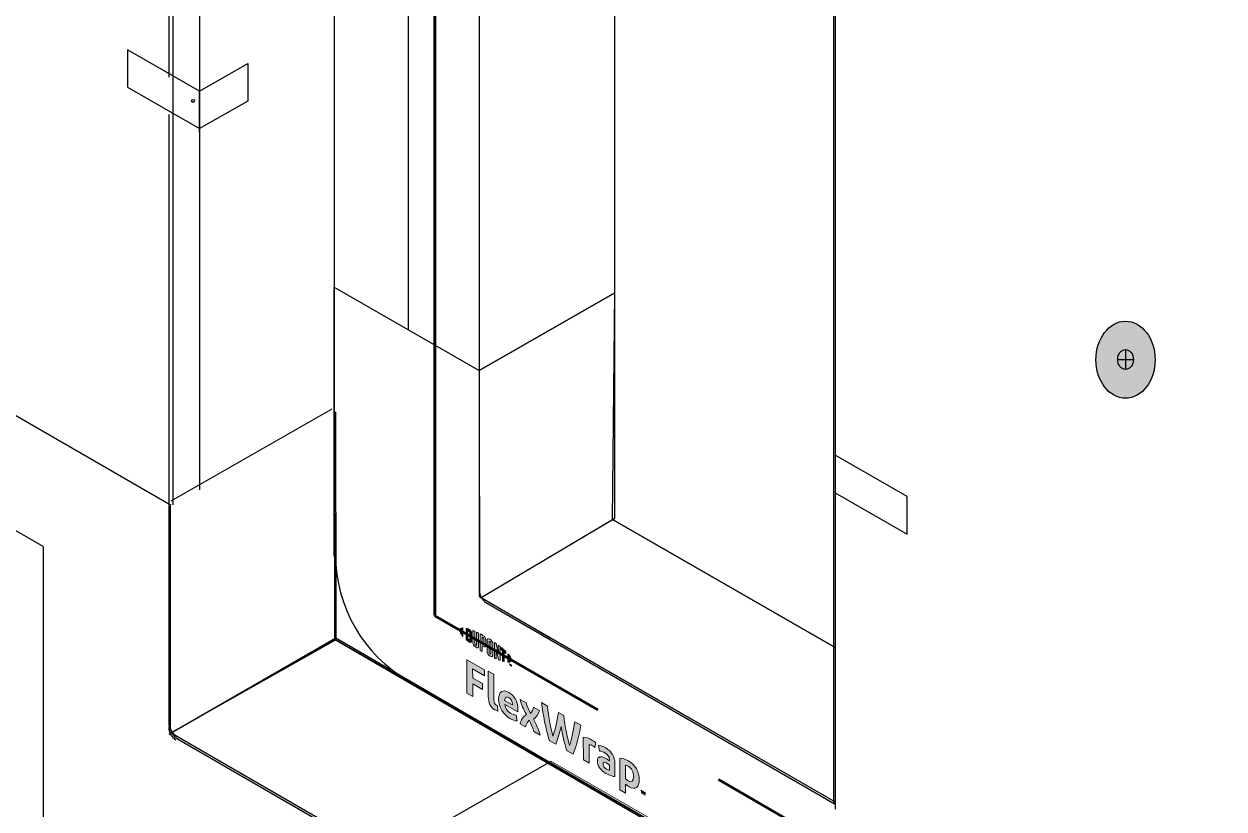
# Model space of a CAD drawing. Header units: inches. Extents: x -24 to 76, y -57 to 19.
# Drawn here: x 63.937 to 66.004, y -1.392 to -0.039 of the extents above; entities that cross this region are included whole.
import ezdxf

# ---------------------------------------------------------------- set-up
doc = ezdxf.new("R2010")
doc.units = ezdxf.units.IN
doc.header["$MEASUREMENT"] = 0
for name, color, linetype, lineweight in [('G-ANNO-TTLB', 7, 'Continuous', 0), ('TYVEK', 7, 'Continuous', 0), ('WALL SCRATCH', 7, 'Continuous', 0), ('X-REF - TRACED', 7, 'Continuous', 0)]:
    doc.layers.add(name, color=color, linetype=linetype, lineweight=lineweight)

# ---------------------------------------------------------------- blocks, each defined once
blk = doc.blocks.new('Block_101')
at = {"layer": 'WALL SCRATCH', "true_color": 0x003b71, "transparency": 33554687}
h = blk.add_hatch(color=156, dxfattribs=at)
h.dxf.hatch_style = 2
edge = h.paths.add_edge_path()
edge.add_ellipse((65.8345, -0.618), major_axis=(0, 0.0664), ratio=0.766948, start_angle=0, end_angle=360)
at = {"layer": 'WALL SCRATCH', "color": 18, "lineweight": 25, "true_color": 0x080808}
for p, q in [((65.821, -0.6176), (65.8481, -0.6176)), ((65.8345, -0.6004), (65.8345, -0.6347))]:
    blk.add_line(p, q, dxfattribs=at)
at = {"layer": 'WALL SCRATCH', "color": 8, "lineweight": 25, "true_color": 0x808080}
blk.add_lwpolyline([(65.8274, -0.5566)], dxfattribs=at)
at = {"layer": 'WALL SCRATCH', "color": 18, "lineweight": 25, "true_color": 0x000000}
blk.add_ellipse((65.8345, -0.618), major_axis=(0, 0.0664), ratio=0.766948, dxfattribs=at)
at = {"layer": 'WALL SCRATCH', "color": 18, "lineweight": 25, "true_color": 0x080808}
blk.add_ellipse((65.8345, -0.6176), major_axis=(0, 0.0171), ratio=0.788846, dxfattribs=at)
blk = doc.blocks.new('Block_100')
at = {"layer": 'WALL SCRATCH'}
blk.add_blockref('Block_101', (0, 0), dxfattribs=at)
blk = doc.blocks.new('Block_96')
at = {"layer": 'WALL SCRATCH'}
blk.add_blockref('Block_100', (0, 0), dxfattribs=at)
blk = doc.blocks.new('Block_180')
at = {"layer": 'TYVEK', "true_color": 0x003b71, "transparency": 33554687}
h = blk.add_hatch(color=156, dxfattribs=at)
h.dxf.hatch_style = 2
edge = h.paths.add_edge_path()
edge.add_spline(control_points=[(64.6999, -1.1925), (64.6999, -1.1925), (64.6997, -1.135), (64.6997, -1.135), (64.6997, -1.135), (64.7301, -1.1525), (64.7301, -1.1525), (64.7301, -1.1525), (64.7301, -1.1625), (64.7301, -1.1625), (64.7301, -1.1625), (64.7099, -1.1509), (64.7099, -1.1509), (64.7099, -1.1509), (64.71, -1.1665), (64.71, -1.1665), (64.71, -1.1665), (64.7269, -1.1762), (64.7269, -1.1762), (64.7269, -1.1762), (64.7269, -1.1863), (64.7269, -1.1863), (64.7269, -1.1863), (64.71, -1.1765), (64.71, -1.1765), (64.71, -1.1765), (64.71, -1.1984), (64.71, -1.1984), (64.71, -1.1984), (64.6999, -1.1925), (64.6999, -1.1925)], knot_values=[0, 0, 0, 0, 1, 1, 1, 2, 2, 2, 3, 3, 3, 4, 4, 4, 5, 5, 5, 6, 6, 6, 7, 7, 7, 8, 8, 8, 9, 9, 9, 10, 10, 10, 10], degree=3, periodic=0)
h = blk.add_hatch(color=156, dxfattribs=at)
h.dxf.hatch_style = 2
edge = h.paths.add_edge_path()
edge.add_spline(control_points=[(64.7467, -1.2043), (64.7467, -1.2087), (64.7477, -1.2116), (64.7506, -1.2133), (64.7513, -1.2137), (64.752, -1.214), (64.7526, -1.2142), (64.7526, -1.2142), (64.7534, -1.2236), (64.7534, -1.2236), (64.752, -1.2231), (64.7498, -1.2222), (64.7484, -1.2214), (64.7402, -1.2167), (64.7369, -1.2086), (64.7369, -1.1988), (64.7369, -1.1988), (64.7368, -1.1549), (64.7368, -1.1549), (64.7368, -1.1549), (64.7466, -1.1599), (64.7466, -1.1599), (64.7466, -1.1599), (64.7467, -1.2043), (64.7467, -1.2043)], knot_values=[0, 0, 0, 0, 1, 1, 1, 2, 2, 2, 3, 3, 3, 4, 4, 4, 5, 5, 5, 6, 6, 6, 7, 7, 7, 8, 8, 8, 8], degree=3, periodic=0)
h = blk.add_hatch(color=156, dxfattribs=at)
h.dxf.hatch_style = 2
edge = h.paths.add_edge_path()
edge.add_spline(control_points=[(64.7649, -1.205), (64.7649, -1.205), (64.7785, -1.2127), (64.7785, -1.2127), (64.7785, -1.2127), (64.7784, -1.2117), (64.7784, -1.2117), (64.7784, -1.2071), (64.7763, -1.2025), (64.7724, -1.2003), (64.7682, -1.1979), (64.7655, -1.1997), (64.7649, -1.205)], knot_values=[0, 0, 0, 0, 1, 1, 1, 2, 2, 2, 3, 3, 3, 4, 4, 4, 4], degree=3, periodic=0)
edge = h.paths.add_edge_path()
edge.add_spline(control_points=[(64.7866, -1.2405), (64.7834, -1.2404), (64.7788, -1.2388), (64.7741, -1.2361), (64.7626, -1.2296), (64.7548, -1.2167), (64.7547, -1.203), (64.7547, -1.19), (64.7619, -1.1852), (64.7724, -1.1913), (64.7817, -1.1966), (64.7878, -1.2078), (64.7879, -1.2188), (64.7879, -1.2212), (64.7877, -1.2233), (64.7876, -1.2249), (64.7876, -1.2249), (64.7651, -1.2119), (64.7651, -1.2119), (64.766, -1.219), (64.7694, -1.2239), (64.7751, -1.2272), (64.7786, -1.2292), (64.7819, -1.2302), (64.785, -1.2305), (64.785, -1.2305), (64.7866, -1.2405), (64.7866, -1.2405)], knot_values=[0, 0, 0, 0, 1, 1, 1, 2, 2, 2, 3, 3, 3, 4, 4, 4, 5, 5, 5, 6, 6, 6, 7, 7, 7, 8, 8, 8, 9, 9, 9, 9], degree=3, periodic=0)
h = blk.add_hatch(color=156, dxfattribs=at)
h.dxf.hatch_style = 2
edge = h.paths.add_edge_path()
edge.add_spline(control_points=[(64.8024, -1.2294), (64.7976, -1.2206), (64.7938, -1.2128), (64.7916, -1.2033), (64.7916, -1.2033), (64.8022, -1.2094), (64.8022, -1.2094), (64.8031, -1.2136), (64.8063, -1.221), (64.8094, -1.2275), (64.8121, -1.2245), (64.8143, -1.2209), (64.8148, -1.2166), (64.8148, -1.2166), (64.8248, -1.2223), (64.8248, -1.2223), (64.823, -1.2298), (64.8198, -1.234), (64.8145, -1.2373), (64.8197, -1.2469), (64.8232, -1.2546), (64.8261, -1.265), (64.8261, -1.265), (64.8155, -1.2589), (64.8155, -1.2589), (64.814, -1.2535), (64.8104, -1.2453), (64.8074, -1.239), (64.8047, -1.242), (64.8022, -1.2454), (64.8012, -1.2507), (64.8012, -1.2507), (64.7916, -1.2452), (64.7916, -1.2452), (64.7934, -1.2377), (64.7967, -1.2331), (64.8024, -1.2294)], knot_values=[0, 0, 0, 0, 1, 1, 1, 2, 2, 2, 3, 3, 3, 4, 4, 4, 5, 5, 5, 6, 6, 6, 7, 7, 7, 8, 8, 8, 9, 9, 9, 10, 10, 10, 11, 11, 11, 12, 12, 12, 12], degree=3, periodic=0)
h = blk.add_hatch(color=156, dxfattribs=at)
h.dxf.hatch_style = 2
edge = h.paths.add_edge_path()
edge.add_spline(control_points=[(64.8858, -1.2418), (64.8858, -1.2418), (64.8962, -1.2478), (64.8962, -1.2478), (64.8935, -1.2654), (64.8888, -1.2853), (64.8828, -1.2976), (64.8828, -1.2976), (64.8716, -1.2912), (64.8716, -1.2912), (64.8681, -1.2789), (64.865, -1.265), (64.8623, -1.25), (64.8596, -1.2619), (64.8566, -1.2723), (64.853, -1.2805), (64.853, -1.2805), (64.8419, -1.2741), (64.8419, -1.2741), (64.8361, -1.255), (64.831, -1.2295), (64.8283, -1.2089), (64.8283, -1.2089), (64.8387, -1.2148), (64.8387, -1.2148), (64.8409, -1.2334), (64.8449, -1.2552), (64.8479, -1.2665), (64.8509, -1.2586), (64.8557, -1.2424), (64.8577, -1.2257), (64.8577, -1.2257), (64.8668, -1.231), (64.8668, -1.231), (64.869, -1.2501), (64.8737, -1.2716), (64.8768, -1.2831), (64.8796, -1.2751), (64.8837, -1.2579), (64.8858, -1.2418)], knot_values=[0, 0, 0, 0, 1, 1, 1, 2, 2, 2, 3, 3, 3, 4, 4, 4, 5, 5, 5, 6, 6, 6, 7, 7, 7, 8, 8, 8, 9, 9, 9, 10, 10, 10, 11, 11, 11, 12, 12, 12, 13, 13, 13, 13], degree=3, periodic=0)
h = blk.add_hatch(color=156, dxfattribs=at)
h.dxf.hatch_style = 2
edge = h.paths.add_edge_path()
edge.add_spline(control_points=[(64.9155, -1.2734), (64.9181, -1.2749), (64.9205, -1.2766), (64.9219, -1.2779), (64.9219, -1.2779), (64.9205, -1.2863), (64.9205, -1.2863), (64.9193, -1.2851), (64.9178, -1.2841), (64.9163, -1.2833), (64.9137, -1.2817), (64.9119, -1.2813), (64.9104, -1.2813), (64.9104, -1.2813), (64.9105, -1.3135), (64.9105, -1.3135), (64.9105, -1.3135), (64.9006, -1.3078), (64.9006, -1.3078), (64.9006, -1.3078), (64.9005, -1.2685), (64.9005, -1.2685), (64.9044, -1.2684), (64.9104, -1.2705), (64.9155, -1.2734)], knot_values=[0, 0, 0, 0, 1, 1, 1, 2, 2, 2, 3, 3, 3, 4, 4, 4, 5, 5, 5, 6, 6, 6, 7, 7, 7, 8, 8, 8, 8], degree=3, periodic=0)
h = blk.add_hatch(color=156, dxfattribs=at)
h.dxf.hatch_style = 2
edge = h.paths.add_edge_path()
edge.add_spline(control_points=[(64.9454, -1.3252), (64.9454, -1.3252), (64.9454, -1.3165), (64.9454, -1.3165), (64.9438, -1.3151), (64.9421, -1.3139), (64.9404, -1.3129), (64.9371, -1.311), (64.9345, -1.311), (64.9345, -1.3149), (64.9345, -1.3183), (64.9367, -1.3214), (64.9405, -1.3235), (64.9426, -1.3248), (64.9444, -1.3253), (64.9454, -1.3252)], knot_values=[0, 0, 0, 0, 1, 1, 1, 2, 2, 2, 3, 3, 3, 4, 4, 4, 5, 5, 5, 5], degree=3, periodic=0)
edge = h.paths.add_edge_path()
edge.add_spline(control_points=[(64.9395, -1.3311), (64.9297, -1.3255), (64.9248, -1.3172), (64.9248, -1.3098), (64.9247, -1.3016), (64.9305, -1.3002), (64.9391, -1.305), (64.9411, -1.3062), (64.9436, -1.308), (64.9454, -1.3093), (64.9454, -1.3093), (64.9454, -1.3073), (64.9454, -1.3073), (64.9454, -1.3023), (64.9429, -1.2985), (64.9381, -1.2958), (64.935, -1.294), (64.9316, -1.2926), (64.9287, -1.2923), (64.9287, -1.2923), (64.9269, -1.2824), (64.9269, -1.2824), (64.93, -1.2827), (64.9349, -1.2846), (64.9392, -1.2871), (64.9497, -1.2931), (64.9549, -1.3025), (64.9549, -1.3136), (64.9549, -1.3136), (64.955, -1.3364), (64.955, -1.3364), (64.9521, -1.3364), (64.9466, -1.3352), (64.9395, -1.3311)], knot_values=[0, 0, 0, 0, 1, 1, 1, 2, 2, 2, 3, 3, 3, 4, 4, 4, 5, 5, 5, 6, 6, 6, 7, 7, 7, 8, 8, 8, 9, 9, 9, 10, 10, 10, 11, 11, 11, 11], degree=3, periodic=0)
h = blk.add_hatch(color=156, dxfattribs=at)
h.dxf.hatch_style = 2
edge = h.paths.add_edge_path()
edge.add_spline(control_points=[(64.9779, -1.3438), (64.9841, -1.3474), (64.987, -1.3446), (64.987, -1.3362), (64.987, -1.3288), (64.9843, -1.3223), (64.9778, -1.3186), (64.976, -1.3175), (64.9747, -1.3172), (64.9732, -1.317), (64.9732, -1.317), (64.9733, -1.34), (64.9733, -1.34), (64.9746, -1.3414), (64.9758, -1.3426), (64.9779, -1.3438)], knot_values=[0, 0, 0, 0, 1, 1, 1, 2, 2, 2, 3, 3, 3, 4, 4, 4, 5, 5, 5, 5], degree=3, periodic=0)
edge = h.paths.add_edge_path()
edge.add_spline(control_points=[(64.9793, -1.3538), (64.9768, -1.3524), (64.9751, -1.3511), (64.9733, -1.3493), (64.9733, -1.3493), (64.9734, -1.3649), (64.9734, -1.3649), (64.9734, -1.3649), (64.9636, -1.3593), (64.9636, -1.3593), (64.9636, -1.3593), (64.9635, -1.3045), (64.9635, -1.3045), (64.9675, -1.3047), (64.9732, -1.3066), (64.9783, -1.3095), (64.99, -1.3162), (64.997, -1.3284), (64.997, -1.3416), (64.997, -1.355), (64.9904, -1.3602), (64.9793, -1.3538)], knot_values=[0, 0, 0, 0, 1, 1, 1, 2, 2, 2, 3, 3, 3, 4, 4, 4, 5, 5, 5, 6, 6, 6, 7, 7, 7, 7], degree=3, periodic=0)
h = blk.add_hatch(color=156, dxfattribs=at)
h.dxf.hatch_style = 2
edge = h.paths.add_edge_path()
edge.add_spline(control_points=[(65.004, -1.3622), (65.0044, -1.3634), (65.0048, -1.3643), (65.0052, -1.3653), (65.0056, -1.3648), (65.0059, -1.3643), (65.0063, -1.3635), (65.0063, -1.3635), (65.0073, -1.3641), (65.0073, -1.3641), (65.0073, -1.3641), (65.0073, -1.3683), (65.0073, -1.3683), (65.0073, -1.3683), (65.0064, -1.3678), (65.0064, -1.3678), (65.0064, -1.3678), (65.0064, -1.3658), (65.0064, -1.3658), (65.0064, -1.3658), (65.0064, -1.3652), (65.0064, -1.3652), (65.0061, -1.3657), (65.0058, -1.3661), (65.0055, -1.3665), (65.0055, -1.3665), (65.0048, -1.3661), (65.0048, -1.3661), (65.0045, -1.3654), (65.0042, -1.3645), (65.0039, -1.3637), (65.0039, -1.3637), (65.0039, -1.3644), (65.0039, -1.3644), (65.0039, -1.3644), (65.0039, -1.3664), (65.0039, -1.3664), (65.0039, -1.3664), (65.003, -1.3659), (65.003, -1.3659), (65.003, -1.3659), (65.003, -1.3616), (65.003, -1.3616), (65.003, -1.3616), (65.004, -1.3622), (65.004, -1.3622)], knot_values=[0, 0, 0, 0, 1, 1, 1, 2, 2, 2, 3, 3, 3, 4, 4, 4, 5, 5, 5, 6, 6, 6, 7, 7, 7, 8, 8, 8, 9, 9, 9, 10, 10, 10, 11, 11, 11, 12, 12, 12, 13, 13, 13, 14, 14, 14, 15, 15, 15, 15], degree=3, periodic=0)
edge = h.paths.add_edge_path()
edge.add_spline(control_points=[(65.0006, -1.3612), (65.0006, -1.3612), (64.9996, -1.3606), (64.9996, -1.3606), (64.9996, -1.3606), (64.9996, -1.3597), (64.9996, -1.3597), (64.9996, -1.3597), (65.0026, -1.3614), (65.0026, -1.3614), (65.0026, -1.3614), (65.0026, -1.3623), (65.0026, -1.3623), (65.0026, -1.3623), (65.0016, -1.3617), (65.0016, -1.3617), (65.0016, -1.3617), (65.0016, -1.3651), (65.0016, -1.3651), (65.0016, -1.3651), (65.0006, -1.3645), (65.0006, -1.3645), (65.0006, -1.3645), (65.0006, -1.3612), (65.0006, -1.3612)], knot_values=[0, 0, 0, 0, 1, 1, 1, 2, 2, 2, 3, 3, 3, 4, 4, 4, 5, 5, 5, 6, 6, 6, 7, 7, 7, 8, 8, 8, 8], degree=3, periodic=0)
at = {"layer": 'TYVEK'}
for points, knots in [([(64.6999, -1.1925), (64.6999, -1.1925), (64.6997, -1.135), (64.6997, -1.135), (64.6997, -1.135), (64.7301, -1.1525), (64.7301, -1.1525), (64.7301, -1.1525), (64.7301, -1.1625), (64.7301, -1.1625), (64.7301, -1.1625), (64.7099, -1.1509), (64.7099, -1.1509), (64.7099, -1.1509), (64.71, -1.1665), (64.71, -1.1665), (64.71, -1.1665), (64.7269, -1.1762), (64.7269, -1.1762), (64.7269, -1.1762), (64.7269, -1.1863), (64.7269, -1.1863), (64.7269, -1.1863), (64.71, -1.1765), (64.71, -1.1765), (64.71, -1.1765), (64.71, -1.1984), (64.71, -1.1984), (64.71, -1.1984), (64.6999, -1.1925), (64.6999, -1.1925)], [0, 0, 0, 0, 1, 1, 1, 2, 2, 2, 3, 3, 3, 4, 4, 4, 5, 5, 5, 6, 6, 6, 7, 7, 7, 8, 8, 8, 9, 9, 9, 10, 10, 10, 10]), ([(64.7467, -1.2043), (64.7467, -1.2087), (64.7477, -1.2116), (64.7506, -1.2133), (64.7513, -1.2137), (64.752, -1.214), (64.7526, -1.2142), (64.7526, -1.2142), (64.7534, -1.2236), (64.7534, -1.2236), (64.752, -1.2231), (64.7498, -1.2222), (64.7484, -1.2214), (64.7402, -1.2167), (64.7369, -1.2086), (64.7369, -1.1988), (64.7369, -1.1988), (64.7368, -1.1549), (64.7368, -1.1549), (64.7368, -1.1549), (64.7466, -1.1599), (64.7466, -1.1599), (64.7466, -1.1599), (64.7467, -1.2043), (64.7467, -1.2043)], [0, 0, 0, 0, 1, 1, 1, 2, 2, 2, 3, 3, 3, 4, 4, 4, 5, 5, 5, 6, 6, 6, 7, 7, 7, 8, 8, 8, 8]), ([(64.7866, -1.2405), (64.7834, -1.2404), (64.7788, -1.2388), (64.7741, -1.2361), (64.7626, -1.2296), (64.7548, -1.2167), (64.7547, -1.203), (64.7547, -1.19), (64.7619, -1.1852), (64.7724, -1.1913), (64.7817, -1.1966), (64.7878, -1.2078), (64.7879, -1.2188), (64.7879, -1.2212), (64.7877, -1.2233), (64.7876, -1.2249), (64.7876, -1.2249), (64.7651, -1.2119), (64.7651, -1.2119), (64.766, -1.219), (64.7694, -1.2239), (64.7751, -1.2272), (64.7786, -1.2292), (64.7819, -1.2302), (64.785, -1.2305), (64.785, -1.2305), (64.7866, -1.2405), (64.7866, -1.2405)], [0, 0, 0, 0, 1, 1, 1, 2, 2, 2, 3, 3, 3, 4, 4, 4, 5, 5, 5, 6, 6, 6, 7, 7, 7, 8, 8, 8, 9, 9, 9, 9]), ([(64.7649, -1.205), (64.7649, -1.205), (64.7785, -1.2127), (64.7785, -1.2127), (64.7785, -1.2127), (64.7784, -1.2117), (64.7784, -1.2117), (64.7784, -1.2071), (64.7763, -1.2025), (64.7724, -1.2003), (64.7682, -1.1979), (64.7655, -1.1997), (64.7649, -1.205)], [0, 0, 0, 0, 1, 1, 1, 2, 2, 2, 3, 3, 3, 4, 4, 4, 4]), ([(64.8024, -1.2294), (64.7976, -1.2206), (64.7938, -1.2128), (64.7916, -1.2033), (64.7916, -1.2033), (64.8022, -1.2094), (64.8022, -1.2094), (64.8031, -1.2136), (64.8063, -1.221), (64.8094, -1.2275), (64.8121, -1.2245), (64.8143, -1.2209), (64.8148, -1.2166), (64.8148, -1.2166), (64.8248, -1.2223), (64.8248, -1.2223), (64.823, -1.2298), (64.8198, -1.234), (64.8145, -1.2373), (64.8197, -1.2469), (64.8232, -1.2546), (64.8261, -1.265), (64.8261, -1.265), (64.8155, -1.2589), (64.8155, -1.2589), (64.814, -1.2535), (64.8104, -1.2453), (64.8074, -1.239), (64.8047, -1.242), (64.8022, -1.2454), (64.8012, -1.2507), (64.8012, -1.2507), (64.7916, -1.2452), (64.7916, -1.2452), (64.7934, -1.2377), (64.7967, -1.2331), (64.8024, -1.2294)], [0, 0, 0, 0, 1, 1, 1, 2, 2, 2, 3, 3, 3, 4, 4, 4, 5, 5, 5, 6, 6, 6, 7, 7, 7, 8, 8, 8, 9, 9, 9, 10, 10, 10, 11, 11, 11, 12, 12, 12, 12]), ([(64.8858, -1.2418), (64.8858, -1.2418), (64.8962, -1.2478), (64.8962, -1.2478), (64.8935, -1.2654), (64.8888, -1.2853), (64.8828, -1.2976), (64.8828, -1.2976), (64.8716, -1.2912), (64.8716, -1.2912), (64.8681, -1.2789), (64.865, -1.265), (64.8623, -1.25), (64.8596, -1.2619), (64.8566, -1.2723), (64.853, -1.2805), (64.853, -1.2805), (64.8419, -1.2741), (64.8419, -1.2741), (64.8361, -1.255), (64.831, -1.2295), (64.8283, -1.2089), (64.8283, -1.2089), (64.8387, -1.2148), (64.8387, -1.2148), (64.8409, -1.2334), (64.8449, -1.2552), (64.8479, -1.2665), (64.8509, -1.2586), (64.8557, -1.2424), (64.8577, -1.2257), (64.8577, -1.2257), (64.8668, -1.231), (64.8668, -1.231), (64.869, -1.2501), (64.8737, -1.2716), (64.8768, -1.2831), (64.8796, -1.2751), (64.8837, -1.2579), (64.8858, -1.2418)], [0, 0, 0, 0, 1, 1, 1, 2, 2, 2, 3, 3, 3, 4, 4, 4, 5, 5, 5, 6, 6, 6, 7, 7, 7, 8, 8, 8, 9, 9, 9, 10, 10, 10, 11, 11, 11, 12, 12, 12, 13, 13, 13, 13]), ([(64.9155, -1.2734), (64.9181, -1.2749), (64.9205, -1.2766), (64.9219, -1.2779), (64.9219, -1.2779), (64.9205, -1.2863), (64.9205, -1.2863), (64.9193, -1.2851), (64.9178, -1.2841), (64.9163, -1.2833), (64.9137, -1.2817), (64.9119, -1.2813), (64.9104, -1.2813), (64.9104, -1.2813), (64.9105, -1.3135), (64.9105, -1.3135), (64.9105, -1.3135), (64.9006, -1.3078), (64.9006, -1.3078), (64.9006, -1.3078), (64.9005, -1.2685), (64.9005, -1.2685), (64.9044, -1.2684), (64.9104, -1.2705), (64.9155, -1.2734)], [0, 0, 0, 0, 1, 1, 1, 2, 2, 2, 3, 3, 3, 4, 4, 4, 5, 5, 5, 6, 6, 6, 7, 7, 7, 8, 8, 8, 8]), ([(64.9395, -1.3311), (64.9297, -1.3255), (64.9248, -1.3172), (64.9248, -1.3098), (64.9247, -1.3016), (64.9305, -1.3002), (64.9391, -1.305), (64.9411, -1.3062), (64.9436, -1.308), (64.9454, -1.3093), (64.9454, -1.3093), (64.9454, -1.3073), (64.9454, -1.3073), (64.9454, -1.3023), (64.9429, -1.2985), (64.9381, -1.2958), (64.935, -1.294), (64.9316, -1.2926), (64.9287, -1.2923), (64.9287, -1.2923), (64.9269, -1.2824), (64.9269, -1.2824), (64.93, -1.2827), (64.9349, -1.2846), (64.9392, -1.2871), (64.9497, -1.2931), (64.9549, -1.3025), (64.9549, -1.3136), (64.9549, -1.3136), (64.955, -1.3364), (64.955, -1.3364), (64.9521, -1.3364), (64.9466, -1.3352), (64.9395, -1.3311)], [0, 0, 0, 0, 1, 1, 1, 2, 2, 2, 3, 3, 3, 4, 4, 4, 5, 5, 5, 6, 6, 6, 7, 7, 7, 8, 8, 8, 9, 9, 9, 10, 10, 10, 11, 11, 11, 11]), ([(64.9454, -1.3252), (64.9454, -1.3252), (64.9454, -1.3165), (64.9454, -1.3165), (64.9438, -1.3151), (64.9421, -1.3139), (64.9404, -1.3129), (64.9371, -1.311), (64.9345, -1.311), (64.9345, -1.3149), (64.9345, -1.3183), (64.9367, -1.3214), (64.9405, -1.3235), (64.9426, -1.3248), (64.9444, -1.3253), (64.9454, -1.3252)], [0, 0, 0, 0, 1, 1, 1, 2, 2, 2, 3, 3, 3, 4, 4, 4, 5, 5, 5, 5]), ([(64.9793, -1.3538), (64.9768, -1.3524), (64.9751, -1.3511), (64.9733, -1.3493), (64.9733, -1.3493), (64.9734, -1.3649), (64.9734, -1.3649), (64.9734, -1.3649), (64.9636, -1.3593), (64.9636, -1.3593), (64.9636, -1.3593), (64.9635, -1.3045), (64.9635, -1.3045), (64.9675, -1.3047), (64.9732, -1.3066), (64.9783, -1.3095), (64.99, -1.3162), (64.997, -1.3284), (64.997, -1.3416), (64.997, -1.355), (64.9904, -1.3602), (64.9793, -1.3538)], [0, 0, 0, 0, 1, 1, 1, 2, 2, 2, 3, 3, 3, 4, 4, 4, 5, 5, 5, 6, 6, 6, 7, 7, 7, 7]), ([(64.9779, -1.3438), (64.9841, -1.3474), (64.987, -1.3446), (64.987, -1.3362), (64.987, -1.3288), (64.9843, -1.3223), (64.9778, -1.3186), (64.976, -1.3175), (64.9747, -1.3172), (64.9732, -1.317), (64.9732, -1.317), (64.9733, -1.34), (64.9733, -1.34), (64.9746, -1.3414), (64.9758, -1.3426), (64.9779, -1.3438)], [0, 0, 0, 0, 1, 1, 1, 2, 2, 2, 3, 3, 3, 4, 4, 4, 5, 5, 5, 5]), ([(65.0006, -1.3612), (65.0006, -1.3612), (64.9996, -1.3606), (64.9996, -1.3606), (64.9996, -1.3606), (64.9996, -1.3597), (64.9996, -1.3597), (64.9996, -1.3597), (65.0026, -1.3614), (65.0026, -1.3614), (65.0026, -1.3614), (65.0026, -1.3623), (65.0026, -1.3623), (65.0026, -1.3623), (65.0016, -1.3617), (65.0016, -1.3617), (65.0016, -1.3617), (65.0016, -1.3651), (65.0016, -1.3651), (65.0016, -1.3651), (65.0006, -1.3645), (65.0006, -1.3645), (65.0006, -1.3645), (65.0006, -1.3612), (65.0006, -1.3612)], [0, 0, 0, 0, 1, 1, 1, 2, 2, 2, 3, 3, 3, 4, 4, 4, 5, 5, 5, 6, 6, 6, 7, 7, 7, 8, 8, 8, 8]), ([(65.004, -1.3622), (65.0044, -1.3634), (65.0048, -1.3643), (65.0052, -1.3653), (65.0056, -1.3648), (65.0059, -1.3643), (65.0063, -1.3635), (65.0063, -1.3635), (65.0073, -1.3641), (65.0073, -1.3641), (65.0073, -1.3641), (65.0073, -1.3683), (65.0073, -1.3683), (65.0073, -1.3683), (65.0064, -1.3678), (65.0064, -1.3678), (65.0064, -1.3678), (65.0064, -1.3658), (65.0064, -1.3658), (65.0064, -1.3658), (65.0064, -1.3652), (65.0064, -1.3652), (65.0061, -1.3657), (65.0058, -1.3661), (65.0055, -1.3665), (65.0055, -1.3665), (65.0048, -1.3661), (65.0048, -1.3661), (65.0045, -1.3654), (65.0042, -1.3645), (65.0039, -1.3637), (65.0039, -1.3637), (65.0039, -1.3644), (65.0039, -1.3644), (65.0039, -1.3644), (65.0039, -1.3664), (65.0039, -1.3664), (65.0039, -1.3664), (65.003, -1.3659), (65.003, -1.3659), (65.003, -1.3659), (65.003, -1.3616), (65.003, -1.3616), (65.003, -1.3616), (65.004, -1.3622), (65.004, -1.3622)], [0, 0, 0, 0, 1, 1, 1, 2, 2, 2, 3, 3, 3, 4, 4, 4, 5, 5, 5, 6, 6, 6, 7, 7, 7, 8, 8, 8, 9, 9, 9, 10, 10, 10, 11, 11, 11, 12, 12, 12, 13, 13, 13, 14, 14, 14, 15, 15, 15, 15])]:
    blk.add_open_spline(points, degree=3, knots=knots, dxfattribs=at)
blk = doc.blocks.new('Block_181')
at = {"layer": 'TYVEK', "true_color": 0x003b71, "transparency": 33554687}
h = blk.add_hatch(color=156, dxfattribs=at)
h.dxf.hatch_style = 2
edge = h.paths.add_edge_path()
edge.add_spline(control_points=[(64.6872, -1.0839), (64.6872, -1.0866), (64.6894, -1.0903), (64.6933, -1.0947), (64.6933, -1.0947), (64.6933, -1.0803), (64.6933, -1.0803), (64.6894, -1.0801), (64.6872, -1.0813), (64.6872, -1.0839)], knot_values=[0, 0, 0, 0, 1, 1, 1, 2, 2, 2, 3, 3, 3, 3], degree=3, periodic=0)
h = blk.add_hatch(color=156, dxfattribs=at)
h.dxf.hatch_style = 2
edge = h.paths.add_edge_path()
edge.add_spline(control_points=[(64.705, -1.1), (64.705, -1.1012), (64.7044, -1.1012), (64.7037, -1.1008), (64.7032, -1.1005), (64.7023, -1.0998), (64.7017, -1.0992), (64.7017, -1.0992), (64.7016, -1.0854), (64.7016, -1.0854), (64.7023, -1.0856), (64.7031, -1.0858), (64.7037, -1.0861), (64.7044, -1.0865), (64.7049, -1.0872), (64.7049, -1.0883), (64.7049, -1.0883), (64.705, -1.1), (64.705, -1.1)], knot_values=[0, 0, 0, 0, 1, 1, 1, 2, 2, 2, 3, 3, 3, 4, 4, 4, 5, 5, 5, 6, 6, 6, 6], degree=3, periodic=0)
edge = h.paths.add_edge_path()
edge.add_spline(control_points=[(64.7041, -1.0828), (64.703, -1.0822), (64.7015, -1.0816), (64.6986, -1.081), (64.6986, -1.081), (64.6987, -1.1001), (64.6987, -1.1001), (64.7012, -1.1024), (64.7031, -1.104), (64.7042, -1.1047), (64.7067, -1.1061), (64.7081, -1.1051), (64.7081, -1.1023), (64.7081, -1.1023), (64.708, -1.0896), (64.708, -1.0896), (64.708, -1.0868), (64.7066, -1.0842), (64.7041, -1.0828)], knot_values=[0, 0, 0, 0, 1, 1, 1, 2, 2, 2, 3, 3, 3, 4, 4, 4, 5, 5, 5, 6, 6, 6, 6], degree=3, periodic=0)
h = blk.add_hatch(color=156, dxfattribs=at)
h.dxf.hatch_style = 2
edge = h.paths.add_edge_path()
edge.add_spline(control_points=[(64.7168, -1.1091), (64.7168, -1.1102), (64.7165, -1.1107), (64.7153, -1.1098), (64.7141, -1.109), (64.7138, -1.1082), (64.7138, -1.1069), (64.7138, -1.1069), (64.7137, -1.0861), (64.7137, -1.0861), (64.7129, -1.0857), (64.7112, -1.085), (64.7104, -1.0847), (64.7104, -1.0847), (64.7105, -1.1058), (64.7105, -1.1058), (64.7105, -1.1091), (64.7119, -1.1113), (64.7153, -1.1136), (64.7183, -1.1158), (64.7202, -1.1151), (64.7202, -1.1114), (64.7202, -1.1114), (64.7201, -1.0891), (64.7201, -1.0891), (64.7195, -1.0888), (64.7174, -1.0878), (64.7167, -1.0875), (64.7167, -1.0875), (64.7168, -1.1091), (64.7168, -1.1091)], knot_values=[0, 0, 0, 0, 1, 1, 1, 2, 2, 2, 3, 3, 3, 4, 4, 4, 5, 5, 5, 6, 6, 6, 7, 7, 7, 8, 8, 8, 9, 9, 9, 10, 10, 10, 10], degree=3, periodic=0)
h = blk.add_hatch(color=156, dxfattribs=at)
h.dxf.hatch_style = 2
edge = h.paths.add_edge_path()
edge.add_spline(control_points=[(64.7292, -1.1071), (64.7292, -1.1083), (64.7289, -1.1087), (64.7275, -1.1079), (64.7275, -1.1079), (64.7263, -1.1072), (64.7263, -1.1072), (64.7263, -1.1072), (64.7262, -1.0961), (64.7262, -1.0961), (64.7268, -1.0964), (64.7271, -1.0966), (64.7274, -1.0967), (64.7289, -1.0976), (64.7292, -1.0984), (64.7292, -1.0997), (64.7292, -1.0997), (64.7292, -1.1071), (64.7292, -1.1071)], knot_values=[0, 0, 0, 0, 1, 1, 1, 2, 2, 2, 3, 3, 3, 4, 4, 4, 5, 5, 5, 6, 6, 6, 6], degree=3, periodic=0)
edge = h.paths.add_edge_path()
edge.add_spline(control_points=[(64.7276, -1.093), (64.727, -1.0926), (64.7248, -1.0915), (64.7228, -1.0904), (64.7228, -1.0904), (64.7229, -1.1185), (64.7229, -1.1185), (64.7236, -1.1189), (64.7253, -1.12), (64.7263, -1.1206), (64.7263, -1.1206), (64.7263, -1.1111), (64.7263, -1.1111), (64.7263, -1.1111), (64.7276, -1.1119), (64.7276, -1.1119), (64.7312, -1.1139), (64.7327, -1.1129), (64.7327, -1.1093), (64.7327, -1.1093), (64.7326, -1.1011), (64.7326, -1.1011), (64.7326, -1.0976), (64.731, -1.0949), (64.7276, -1.093)], knot_values=[0, 0, 0, 0, 1, 1, 1, 2, 2, 2, 3, 3, 3, 4, 4, 4, 5, 5, 5, 6, 6, 6, 7, 7, 7, 8, 8, 8, 8], degree=3, periodic=0)
h = blk.add_hatch(color=156, dxfattribs=at)
h.dxf.hatch_style = 2
edge = h.paths.add_edge_path()
edge.add_spline(control_points=[(64.7414, -1.1239), (64.7414, -1.125), (64.7411, -1.1254), (64.7399, -1.1247), (64.7387, -1.124), (64.7383, -1.1232), (64.7383, -1.1221), (64.7383, -1.1221), (64.7383, -1.1046), (64.7383, -1.1046), (64.7383, -1.1035), (64.7386, -1.103), (64.7399, -1.1038), (64.7411, -1.1045), (64.7414, -1.1053), (64.7414, -1.1064), (64.7414, -1.1064), (64.7414, -1.1239), (64.7414, -1.1239)], knot_values=[0, 0, 0, 0, 1, 1, 1, 2, 2, 2, 3, 3, 3, 4, 4, 4, 5, 5, 5, 6, 6, 6, 6], degree=3, periodic=0)
edge = h.paths.add_edge_path()
edge.add_spline(control_points=[(64.7399, -1.0998), (64.7367, -1.0979), (64.7348, -1.0984), (64.7348, -1.1021), (64.7348, -1.1021), (64.7349, -1.1204), (64.7349, -1.1204), (64.7349, -1.1243), (64.7366, -1.1269), (64.7399, -1.1286), (64.7432, -1.1304), (64.7449, -1.1299), (64.7449, -1.1258), (64.7449, -1.1258), (64.7448, -1.1083), (64.7448, -1.1083), (64.7448, -1.1043), (64.7433, -1.102), (64.7399, -1.0998)], knot_values=[0, 0, 0, 0, 1, 1, 1, 2, 2, 2, 3, 3, 3, 4, 4, 4, 5, 5, 5, 6, 6, 6, 6], degree=3, periodic=0)
h = blk.add_hatch(color=156, dxfattribs=at)
h.dxf.hatch_style = 2
edge = h.paths.add_edge_path()
edge.add_spline(control_points=[(64.7543, -1.1238), (64.7543, -1.1238), (64.7505, -1.1073), (64.7505, -1.1073), (64.7495, -1.1066), (64.7482, -1.1057), (64.7473, -1.1051), (64.7473, -1.1051), (64.7474, -1.132), (64.7474, -1.132), (64.748, -1.1323), (64.7498, -1.133), (64.7506, -1.1334), (64.7506, -1.1334), (64.7503, -1.1174), (64.7503, -1.1174), (64.7503, -1.1174), (64.7544, -1.1349), (64.7544, -1.1349), (64.7552, -1.1353), (64.7565, -1.1357), (64.7573, -1.136), (64.7573, -1.136), (64.7572, -1.1124), (64.7572, -1.1124), (64.7564, -1.1117), (64.7548, -1.1105), (64.7541, -1.11), (64.7541, -1.11), (64.7543, -1.1238), (64.7543, -1.1238)], knot_values=[0, 0, 0, 0, 1, 1, 1, 2, 2, 2, 3, 3, 3, 4, 4, 4, 5, 5, 5, 6, 6, 6, 7, 7, 7, 8, 8, 8, 9, 9, 9, 10, 10, 10, 10], degree=3, periodic=0)
h = blk.add_hatch(color=156, dxfattribs=at)
h.dxf.hatch_style = 2
edge = h.paths.add_edge_path()
edge.add_spline(control_points=[(64.7589, -1.1175), (64.7598, -1.1182), (64.7606, -1.1188), (64.7614, -1.1195), (64.7614, -1.1195), (64.7615, -1.1374), (64.7615, -1.1374), (64.7622, -1.1376), (64.7636, -1.138), (64.7645, -1.1382), (64.7645, -1.1382), (64.7645, -1.1221), (64.7645, -1.1221), (64.7654, -1.1229), (64.7662, -1.1236), (64.767, -1.1243), (64.767, -1.1243), (64.767, -1.1209), (64.767, -1.1209), (64.7646, -1.1185), (64.762, -1.1162), (64.7589, -1.1138), (64.7589, -1.1138), (64.7589, -1.1175), (64.7589, -1.1175)], knot_values=[0, 0, 0, 0, 1, 1, 1, 2, 2, 2, 3, 3, 3, 4, 4, 4, 5, 5, 5, 6, 6, 6, 7, 7, 7, 8, 8, 8, 8], degree=3, periodic=0)
h = blk.add_hatch(color=156, dxfattribs=at)
h.dxf.hatch_style = 2
edge = h.paths.add_edge_path()
edge.add_spline(control_points=[(64.7768, -1.1354), (64.7768, -1.138), (64.7746, -1.1392), (64.7707, -1.1391), (64.7707, -1.1391), (64.7706, -1.1247), (64.7706, -1.1247), (64.7745, -1.129), (64.7768, -1.1328), (64.7768, -1.1354)], knot_values=[0, 0, 0, 0, 1, 1, 1, 2, 2, 2, 3, 3, 3, 3], degree=3, periodic=0)
h = blk.add_hatch(color=156, dxfattribs=at)
h.dxf.hatch_style = 2
edge = h.paths.add_edge_path()
edge.add_spline(control_points=[(64.775, -1.143), (64.775, -1.143), (64.7753, -1.1432), (64.7753, -1.1432), (64.7753, -1.1432), (64.7759, -1.1445), (64.7759, -1.1445), (64.7759, -1.1445), (64.7764, -1.1439), (64.7764, -1.1439), (64.7764, -1.1439), (64.7768, -1.1441), (64.7768, -1.1441), (64.7768, -1.1441), (64.7768, -1.1462), (64.7768, -1.1462), (64.7768, -1.1462), (64.7765, -1.146), (64.7765, -1.146), (64.7765, -1.146), (64.7765, -1.1445), (64.7765, -1.1445), (64.7765, -1.1445), (64.7759, -1.1452), (64.7759, -1.1452), (64.7759, -1.1452), (64.7759, -1.1451), (64.7759, -1.1451), (64.7759, -1.1451), (64.7753, -1.1438), (64.7753, -1.1438), (64.7753, -1.1438), (64.7753, -1.1453), (64.7753, -1.1453), (64.7753, -1.1453), (64.775, -1.1451), (64.775, -1.1451), (64.775, -1.1451), (64.775, -1.143), (64.775, -1.143)], knot_values=[0, 0, 0, 0, 1, 1, 1, 2, 2, 2, 3, 3, 3, 4, 4, 4, 5, 5, 5, 6, 6, 6, 7, 7, 7, 8, 8, 8, 9, 9, 9, 10, 10, 10, 11, 11, 11, 12, 12, 12, 13, 13, 13, 13], degree=3, periodic=0)
edge = h.paths.add_edge_path()
edge.add_spline(control_points=[(64.7737, -1.1427), (64.7737, -1.1427), (64.7731, -1.1423), (64.7731, -1.1423), (64.7731, -1.1423), (64.7731, -1.142), (64.7731, -1.142), (64.7731, -1.142), (64.7746, -1.1428), (64.7746, -1.1428), (64.7746, -1.1428), (64.7746, -1.1432), (64.7746, -1.1432), (64.7746, -1.1432), (64.774, -1.1429), (64.774, -1.1429), (64.774, -1.1429), (64.774, -1.1446), (64.774, -1.1446), (64.774, -1.1446), (64.7737, -1.1444), (64.7737, -1.1444), (64.7737, -1.1444), (64.7737, -1.1427), (64.7737, -1.1427)], knot_values=[0, 0, 0, 0, 1, 1, 1, 2, 2, 2, 3, 3, 3, 4, 4, 4, 5, 5, 5, 6, 6, 6, 7, 7, 7, 8, 8, 8, 8], degree=3, periodic=0)
at = {"layer": 'TYVEK'}
for points, knots in [([(64.6872, -1.0839), (64.6872, -1.0866), (64.6894, -1.0903), (64.6933, -1.0947), (64.6933, -1.0947), (64.6933, -1.0803), (64.6933, -1.0803), (64.6894, -1.0801), (64.6872, -1.0813), (64.6872, -1.0839)], [0, 0, 0, 0, 1, 1, 1, 2, 2, 2, 3, 3, 3, 3]), ([(64.7041, -1.0828), (64.703, -1.0822), (64.7015, -1.0816), (64.6986, -1.081), (64.6986, -1.081), (64.6987, -1.1001), (64.6987, -1.1001), (64.7012, -1.1024), (64.7031, -1.104), (64.7042, -1.1047), (64.7067, -1.1061), (64.7081, -1.1051), (64.7081, -1.1023), (64.7081, -1.1023), (64.708, -1.0896), (64.708, -1.0896), (64.708, -1.0868), (64.7066, -1.0842), (64.7041, -1.0828)], [0, 0, 0, 0, 1, 1, 1, 2, 2, 2, 3, 3, 3, 4, 4, 4, 5, 5, 5, 6, 6, 6, 6]), ([(64.705, -1.1), (64.705, -1.1012), (64.7044, -1.1012), (64.7037, -1.1008), (64.7032, -1.1005), (64.7023, -1.0998), (64.7017, -1.0992), (64.7017, -1.0992), (64.7016, -1.0854), (64.7016, -1.0854), (64.7023, -1.0856), (64.7031, -1.0858), (64.7037, -1.0861), (64.7044, -1.0865), (64.7049, -1.0872), (64.7049, -1.0883), (64.7049, -1.0883), (64.705, -1.1), (64.705, -1.1)], [0, 0, 0, 0, 1, 1, 1, 2, 2, 2, 3, 3, 3, 4, 4, 4, 5, 5, 5, 6, 6, 6, 6]), ([(64.7168, -1.1091), (64.7168, -1.1102), (64.7165, -1.1107), (64.7153, -1.1098), (64.7141, -1.109), (64.7138, -1.1082), (64.7138, -1.1069), (64.7138, -1.1069), (64.7137, -1.0861), (64.7137, -1.0861), (64.7129, -1.0857), (64.7112, -1.085), (64.7104, -1.0847), (64.7104, -1.0847), (64.7105, -1.1058), (64.7105, -1.1058), (64.7105, -1.1091), (64.7119, -1.1113), (64.7153, -1.1136), (64.7183, -1.1158), (64.7202, -1.1151), (64.7202, -1.1114), (64.7202, -1.1114), (64.7201, -1.0891), (64.7201, -1.0891), (64.7195, -1.0888), (64.7174, -1.0878), (64.7167, -1.0875), (64.7167, -1.0875), (64.7168, -1.1091), (64.7168, -1.1091)], [0, 0, 0, 0, 1, 1, 1, 2, 2, 2, 3, 3, 3, 4, 4, 4, 5, 5, 5, 6, 6, 6, 7, 7, 7, 8, 8, 8, 9, 9, 9, 10, 10, 10, 10]), ([(64.7276, -1.093), (64.727, -1.0926), (64.7248, -1.0915), (64.7228, -1.0904), (64.7228, -1.0904), (64.7229, -1.1185), (64.7229, -1.1185), (64.7236, -1.1189), (64.7253, -1.12), (64.7263, -1.1206), (64.7263, -1.1206), (64.7263, -1.1111), (64.7263, -1.1111), (64.7263, -1.1111), (64.7276, -1.1119), (64.7276, -1.1119), (64.7312, -1.1139), (64.7327, -1.1129), (64.7327, -1.1093), (64.7327, -1.1093), (64.7326, -1.1011), (64.7326, -1.1011), (64.7326, -1.0976), (64.731, -1.0949), (64.7276, -1.093)], [0, 0, 0, 0, 1, 1, 1, 2, 2, 2, 3, 3, 3, 4, 4, 4, 5, 5, 5, 6, 6, 6, 7, 7, 7, 8, 8, 8, 8]), ([(64.7292, -1.1071), (64.7292, -1.1083), (64.7289, -1.1087), (64.7275, -1.1079), (64.7275, -1.1079), (64.7263, -1.1072), (64.7263, -1.1072), (64.7263, -1.1072), (64.7262, -1.0961), (64.7262, -1.0961), (64.7268, -1.0964), (64.7271, -1.0966), (64.7274, -1.0967), (64.7289, -1.0976), (64.7292, -1.0984), (64.7292, -1.0997), (64.7292, -1.0997), (64.7292, -1.1071), (64.7292, -1.1071)], [0, 0, 0, 0, 1, 1, 1, 2, 2, 2, 3, 3, 3, 4, 4, 4, 5, 5, 5, 6, 6, 6, 6]), ([(64.7399, -1.0998), (64.7367, -1.0979), (64.7348, -1.0984), (64.7348, -1.1021), (64.7348, -1.1021), (64.7349, -1.1204), (64.7349, -1.1204), (64.7349, -1.1243), (64.7366, -1.1269), (64.7399, -1.1286), (64.7432, -1.1304), (64.7449, -1.1299), (64.7449, -1.1258), (64.7449, -1.1258), (64.7448, -1.1083), (64.7448, -1.1083), (64.7448, -1.1043), (64.7433, -1.102), (64.7399, -1.0998)], [0, 0, 0, 0, 1, 1, 1, 2, 2, 2, 3, 3, 3, 4, 4, 4, 5, 5, 5, 6, 6, 6, 6]), ([(64.7414, -1.1239), (64.7414, -1.125), (64.7411, -1.1254), (64.7399, -1.1247), (64.7387, -1.124), (64.7383, -1.1232), (64.7383, -1.1221), (64.7383, -1.1221), (64.7383, -1.1046), (64.7383, -1.1046), (64.7383, -1.1035), (64.7386, -1.103), (64.7399, -1.1038), (64.7411, -1.1045), (64.7414, -1.1053), (64.7414, -1.1064), (64.7414, -1.1064), (64.7414, -1.1239), (64.7414, -1.1239)], [0, 0, 0, 0, 1, 1, 1, 2, 2, 2, 3, 3, 3, 4, 4, 4, 5, 5, 5, 6, 6, 6, 6]), ([(64.7543, -1.1238), (64.7543, -1.1238), (64.7505, -1.1073), (64.7505, -1.1073), (64.7495, -1.1066), (64.7482, -1.1057), (64.7473, -1.1051), (64.7473, -1.1051), (64.7474, -1.132), (64.7474, -1.132), (64.748, -1.1323), (64.7498, -1.133), (64.7506, -1.1334), (64.7506, -1.1334), (64.7503, -1.1174), (64.7503, -1.1174), (64.7503, -1.1174), (64.7544, -1.1349), (64.7544, -1.1349), (64.7552, -1.1353), (64.7565, -1.1357), (64.7573, -1.136), (64.7573, -1.136), (64.7572, -1.1124), (64.7572, -1.1124), (64.7564, -1.1117), (64.7548, -1.1105), (64.7541, -1.11), (64.7541, -1.11), (64.7543, -1.1238), (64.7543, -1.1238)], [0, 0, 0, 0, 1, 1, 1, 2, 2, 2, 3, 3, 3, 4, 4, 4, 5, 5, 5, 6, 6, 6, 7, 7, 7, 8, 8, 8, 9, 9, 9, 10, 10, 10, 10]), ([(64.7589, -1.1175), (64.7598, -1.1182), (64.7606, -1.1188), (64.7614, -1.1195), (64.7614, -1.1195), (64.7615, -1.1374), (64.7615, -1.1374), (64.7622, -1.1376), (64.7636, -1.138), (64.7645, -1.1382), (64.7645, -1.1382), (64.7645, -1.1221), (64.7645, -1.1221), (64.7654, -1.1229), (64.7662, -1.1236), (64.767, -1.1243), (64.767, -1.1243), (64.767, -1.1209), (64.767, -1.1209), (64.7646, -1.1185), (64.762, -1.1162), (64.7589, -1.1138), (64.7589, -1.1138), (64.7589, -1.1175), (64.7589, -1.1175)], [0, 0, 0, 0, 1, 1, 1, 2, 2, 2, 3, 3, 3, 4, 4, 4, 5, 5, 5, 6, 6, 6, 7, 7, 7, 8, 8, 8, 8]), ([(64.7768, -1.1354), (64.7768, -1.138), (64.7746, -1.1392), (64.7707, -1.1391), (64.7707, -1.1391), (64.7706, -1.1247), (64.7706, -1.1247), (64.7745, -1.129), (64.7768, -1.1328), (64.7768, -1.1354)], [0, 0, 0, 0, 1, 1, 1, 2, 2, 2, 3, 3, 3, 3]), ([(64.7737, -1.1427), (64.7737, -1.1427), (64.7731, -1.1423), (64.7731, -1.1423), (64.7731, -1.1423), (64.7731, -1.142), (64.7731, -1.142), (64.7731, -1.142), (64.7746, -1.1428), (64.7746, -1.1428), (64.7746, -1.1428), (64.7746, -1.1432), (64.7746, -1.1432), (64.7746, -1.1432), (64.774, -1.1429), (64.774, -1.1429), (64.774, -1.1429), (64.774, -1.1446), (64.774, -1.1446), (64.774, -1.1446), (64.7737, -1.1444), (64.7737, -1.1444), (64.7737, -1.1444), (64.7737, -1.1427), (64.7737, -1.1427)], [0, 0, 0, 0, 1, 1, 1, 2, 2, 2, 3, 3, 3, 4, 4, 4, 5, 5, 5, 6, 6, 6, 7, 7, 7, 8, 8, 8, 8]), ([(64.775, -1.143), (64.775, -1.143), (64.7753, -1.1432), (64.7753, -1.1432), (64.7753, -1.1432), (64.7759, -1.1445), (64.7759, -1.1445), (64.7759, -1.1445), (64.7764, -1.1439), (64.7764, -1.1439), (64.7764, -1.1439), (64.7768, -1.1441), (64.7768, -1.1441), (64.7768, -1.1441), (64.7768, -1.1462), (64.7768, -1.1462), (64.7768, -1.1462), (64.7765, -1.146), (64.7765, -1.146), (64.7765, -1.146), (64.7765, -1.1445), (64.7765, -1.1445), (64.7765, -1.1445), (64.7759, -1.1452), (64.7759, -1.1452), (64.7759, -1.1452), (64.7759, -1.1451), (64.7759, -1.1451), (64.7759, -1.1451), (64.7753, -1.1438), (64.7753, -1.1438), (64.7753, -1.1438), (64.7753, -1.1453), (64.7753, -1.1453), (64.7753, -1.1453), (64.775, -1.1451), (64.775, -1.1451), (64.775, -1.1451), (64.775, -1.143), (64.775, -1.143)], [0, 0, 0, 0, 1, 1, 1, 2, 2, 2, 3, 3, 3, 4, 4, 4, 5, 5, 5, 6, 6, 6, 7, 7, 7, 8, 8, 8, 9, 9, 9, 10, 10, 10, 11, 11, 11, 12, 12, 12, 13, 13, 13, 13])]:
    blk.add_open_spline(points, degree=3, knots=knots, dxfattribs=at)
blk = doc.blocks.new('Block_179')
at = {"layer": 'TYVEK'}
for name in ['Block_181', 'Block_180']:
    blk.add_blockref(name, (0, 0), dxfattribs=at)

msp = doc.modelspace()

# ---------------------------------------------------------------- hatches: boundary and pattern name
at = {"layer": 'G-ANNO-TTLB', "true_color": 0xff00ff, "transparency": 33554687}
h = msp.add_hatch(color=6, dxfattribs=at)
edge = h.paths.add_edge_path()
edge.add_spline(control_points=[(71.2893, -15.0744), (71.2893, -15.0744), (30.6016, -15.0744), (30.6016, -15.0744), (30.6016, -15.0744), (30.6016, 19.0506), (30.6016, 19.0506), (30.6016, 19.0506), (71.2893, 19.0506), (71.2893, 19.0506), (71.2893, 19.0506), (71.2893, -15.0744), (71.2893, -15.0744)], knot_values=[0, 0, 0, 0, 1, 1, 1, 2, 2, 2, 3, 3, 3, 4, 4, 4, 4], degree=3, periodic=0)
edge = h.paths.add_edge_path()
edge.add_spline(control_points=[(30.7266, 18.9256), (30.7266, 18.9256), (30.7266, -14.9494), (30.7266, -14.9494), (30.7266, -14.9494), (71.1643, -14.9494), (71.1643, -14.9494), (71.1643, -14.9494), (71.1643, 18.9256), (71.1643, 18.9256), (71.1643, 18.9256), (30.7266, 18.9256), (30.7266, 18.9256)], knot_values=[0, 0, 0, 0, 1, 1, 1, 2, 2, 2, 3, 3, 3, 4, 4, 4, 4], degree=3, periodic=0)
edge.add_line((30.7266, 18.9256), (30.7266, 18.9256))
at = {"layer": 'TYVEK', "true_color": 0x000000, "transparency": 33554687}
h = msp.add_hatch(dxfattribs=at)
h.set_pattern_fill('_U', color=18, scale=10, angle=45, style=2, pattern_type=0)
h.set_pattern_definition([(45, (0, 0), (-7.071, 7.071), [])])
h.paths.add_polyline_path([(64.9588, -1.7051), (64.5592, -1.474), (64.8447, -1.31), (65.2429, -1.5397)])

# ---------------------------------------------------------------- linework, layer by layer
at = {"layer": 'G-ANNO-TTLB'}
for points in [[(71.2893, -15.0744), (71.2893, -15.0744), (30.6016, -15.0744), (30.6016, -15.0744), (30.6016, -15.0744), (30.6016, 19.0506), (30.6016, 19.0506), (30.6016, 19.0506), (71.2893, 19.0506), (71.2893, 19.0506), (71.2893, 19.0506), (71.2893, -15.0744), (71.2893, -15.0744)], [(30.7266, 18.9256), (30.7266, 18.9256), (30.7266, -14.9494), (30.7266, -14.9494), (30.7266, -14.9494), (71.1643, -14.9494), (71.1643, -14.9494), (71.1643, -14.9494), (71.1643, 18.9256), (71.1643, 18.9256), (71.1643, 18.9256), (30.7266, 18.9256), (30.7266, 18.9256)]]:
    msp.add_open_spline(points, degree=3, knots=[0, 0, 0, 0, 1, 1, 1, 2, 2, 2, 3, 3, 3, 4, 4, 4, 4], dxfattribs=at)
at = {"layer": 'TYVEK', "color": 18, "lineweight": 25, "true_color": 0x000000}
for p, q in [((64.1943, -0.8679), (64.1943, 1.1323)), ((65.3318, -1.3827), (65.3318, 0.4635)), ((64.1871, -0.872), (64.1871, -0.1955))]:
    msp.add_line(p, q, dxfattribs=at)
at = {"layer": 'TYVEK', "color": 33, "lineweight": 25, "true_color": 0xcc9966}
for p, q in [((64.2393, 1.0869), (64.2393, -0.8422)), ((64.4718, -0.8826), (64.4718, 0.9524)), ((64.5997, -0.5665), (64.5997, 0.8784)), ((64.7218, -1.026), (64.7218, 0.8077)), ((64.9551, -0.891), (64.9551, 0.6728)), ((64.2396, -0.2196), (64.2396, -0.1549)), ((64.2396, -0.2255), (64.2396, -0.1609)), ((65.3341, -0.7884), (65.3341, -0.853)), ((64.4718, -0.8826), (64.4718, -0.9926)), ((64.4744, -0.8808), (64.4744, -0.9908)), ((64.7247, -1.0276), (64.9551, -0.891)), ((64.9511, -0.8933), (65.3341, -1.1142)), ((64.4744, -0.9908), (64.4744, -1.1008)), ((64.4718, -0.9926), (64.4718, -1.1026)), ((64.7218, -1.0268), (65.3341, -1.38)), ((64.1871, -1.2633), (64.4718, -1.0993)), ((64.1897, -1.2615), (64.4744, -1.0975)), ((64.4718, -1.0993), (65.3341, -1.6)), ((64.4744, -1.0975), (65.3366, -1.5982))]:
    msp.add_line(p, q, dxfattribs=at)
at = {"layer": 'TYVEK', "color": 18, "lineweight": 60, "true_color": 0x000000}
for p, q in [((64.6447, 0.8523), (64.6447, -1.059)), ((64.9258, -1.2216), (64.645, -1.0592)), ((65.334, -1.4577), (65.1334, -1.3417))]:
    msp.add_line(p, q, dxfattribs=at)
at = {"layer": 'TYVEK', "color": 2, "lineweight": 25, "true_color": 0xf5eb12}
for p, q in [((64.2396, -0.1549), (64.1152, -0.0837)), ((64.1152, -0.0837), (64.1152, -0.1483)), ((64.2396, -0.1549), (64.3225, -0.1074)), ((64.3225, -0.1074), (64.3225, -0.1721)), ((64.1152, -0.1483), (64.2396, -0.2196)), ((64.2396, -0.2196), (64.2396, -0.1549)), ((64.3225, -0.1721), (64.2396, -0.2196)), ((65.4584, -0.8537), (65.3341, -0.7824)), ((65.3341, -0.7824), (65.3341, -0.8471)), ((65.3341, -0.8471), (65.4584, -0.9184)), ((65.4584, -0.9184), (65.4584, -0.8537))]:
    msp.add_line(p, q, dxfattribs=at)
at = {"layer": 'TYVEK', "color": 191, "lineweight": 25, "true_color": 0xbf7fff}
for q in [(62.6676, -0.1932), (63.9703, -3.5)]:
    msp.add_line((63.9703, -0.9401), q, dxfattribs=at)
at = {"layer": 'TYVEK', "color": 4, "lineweight": 25, "true_color": 0x00ffff}
for p, q in [((64.4713, -0.4929), (64.7213, -0.6363)), ((64.4713, -0.9564), (64.4713, -0.4929)), ((64.7213, -0.6363), (64.9551, -0.5027)), ((64.7213, -0.6363), (64.7214, -1.0151)), ((63.8748, -0.6864), (64.1909, -0.8688)), ((64.1904, -0.8612), (64.468, -0.7026)), ((64.4718, -0.8826), (64.4718, -0.7093)), ((64.4744, -0.8808), (64.4744, -0.7075)), ((64.1864, -0.865), (64.1864, -1.2439)), ((64.7218, -0.8536), (64.7218, -1.0268)), ((64.1889, -0.8706), (64.1889, -1.2495)), ((64.4718, -0.8826), (64.4718, -1.1026)), ((64.4744, -0.8808), (64.4744, -1.1008)), ((64.7247, -1.0276), (64.9511, -0.8933)), ((64.7218, -1.026), (64.8447, -1.0977)), ((64.7338, -1.0368), (65.3341, -1.384)), ((64.4744, -1.1008), (64.1897, -1.2615)), ((65.3359, -1.5974), (64.4744, -1.1008)), ((64.8447, -1.0977), (65.3341, -1.38)), ((65.3363, -1.5977), (64.5987, -1.171)), ((64.1989, -1.2655), (64.5592, -1.474)), ((64.2014, -1.2711), (64.9614, -1.7107)), ((64.8447, -1.3103), (64.5592, -1.4734))]:
    msp.add_line(p, q, dxfattribs=at)
at = {"layer": 'TYVEK', "color": 1, "lineweight": 25, "true_color": 0xff0000}
for p, q in [((64.1871, -1.2633), (64.2393, -1.2335)), ((64.1897, -1.2615), (64.2418, -1.2317))]:
    msp.add_line(p, q, dxfattribs=at)
at = {"layer": 'TYVEK', "color": 18, "lineweight": 25, "true_color": 0x000000}
msp.add_lwpolyline([(64.1871, -0.1308), (64.1871, 1.117), (65.3341, 0.4535), (65.3341, -1.3923)], dxfattribs=at)
at = {"layer": 'TYVEK', "color": 33, "lineweight": 25, "true_color": 0xcc9966}
for points in [[(64.5997, -0.7757)], [(64.2393, -0.8348)], [(64.4718, -0.8752)]]:
    msp.add_lwpolyline(points, dxfattribs=at)
at = {"layer": 'TYVEK'}
msp.add_lwpolyline([(64.9588, -1.7051), (64.5592, -1.474), (64.8447, -1.31), (65.2429, -1.5397)], close=True, dxfattribs=at)
at = {"layer": 'TYVEK', "color": 4, "lineweight": 25, "true_color": 0x00ffff}
msp.add_open_spline([(65.3341, -1.1142), (65.3341, -1.1142), (64.9511, -0.8933), (64.9511, -0.8933), (64.9511, -0.8933), (64.9551, -0.5027), (64.9551, -0.5027), (64.9551, -0.5027), (64.7213, -0.6363), (64.7213, -0.6363), (64.7213, -0.6363), (64.7214, -1.0151), (64.7214, -1.0151), (64.7214, -1.0241), (64.7261, -1.0323), (64.7338, -1.0368), (64.7338, -1.0368), (65.3341, -1.384), (65.3341, -1.384)], degree=3, knots=[0, 0, 0, 0, 1, 1, 1, 2, 2, 2, 3, 3, 3, 4, 4, 4, 5, 5, 5, 6, 6, 6, 6], dxfattribs=at)
for points in [[(64.4739, -0.9546), (64.4739, -1.0438), (64.5214, -1.1263), (64.5987, -1.171)], [(64.1864, -1.2439), (64.1864, -1.2528), (64.1911, -1.2611), (64.1989, -1.2655)], [(64.1864, -1.2513), (64.1864, -1.2602), (64.1911, -1.2685), (64.1989, -1.2729)], [(64.1889, -1.2495), (64.1889, -1.2584), (64.1937, -1.2666), (64.2014, -1.2711)]]:
    msp.add_open_spline(points, degree=3, dxfattribs=at)
at = {"layer": 'X-REF - TRACED', "color": 1, "lineweight": 25, "true_color": 0xff0000}
msp.add_circle((64.2284, -0.172), 0.00252, dxfattribs=at)

# ---------------------------------------------------------------- block references
at = {"layer": 'TYVEK'}
msp.add_blockref('Block_179', (0, 0), dxfattribs=at)
at = {"layer": 'WALL SCRATCH'}
msp.add_blockref('Block_96', (0, 0), dxfattribs=at)

doc.saveas('drawing.dxf')
